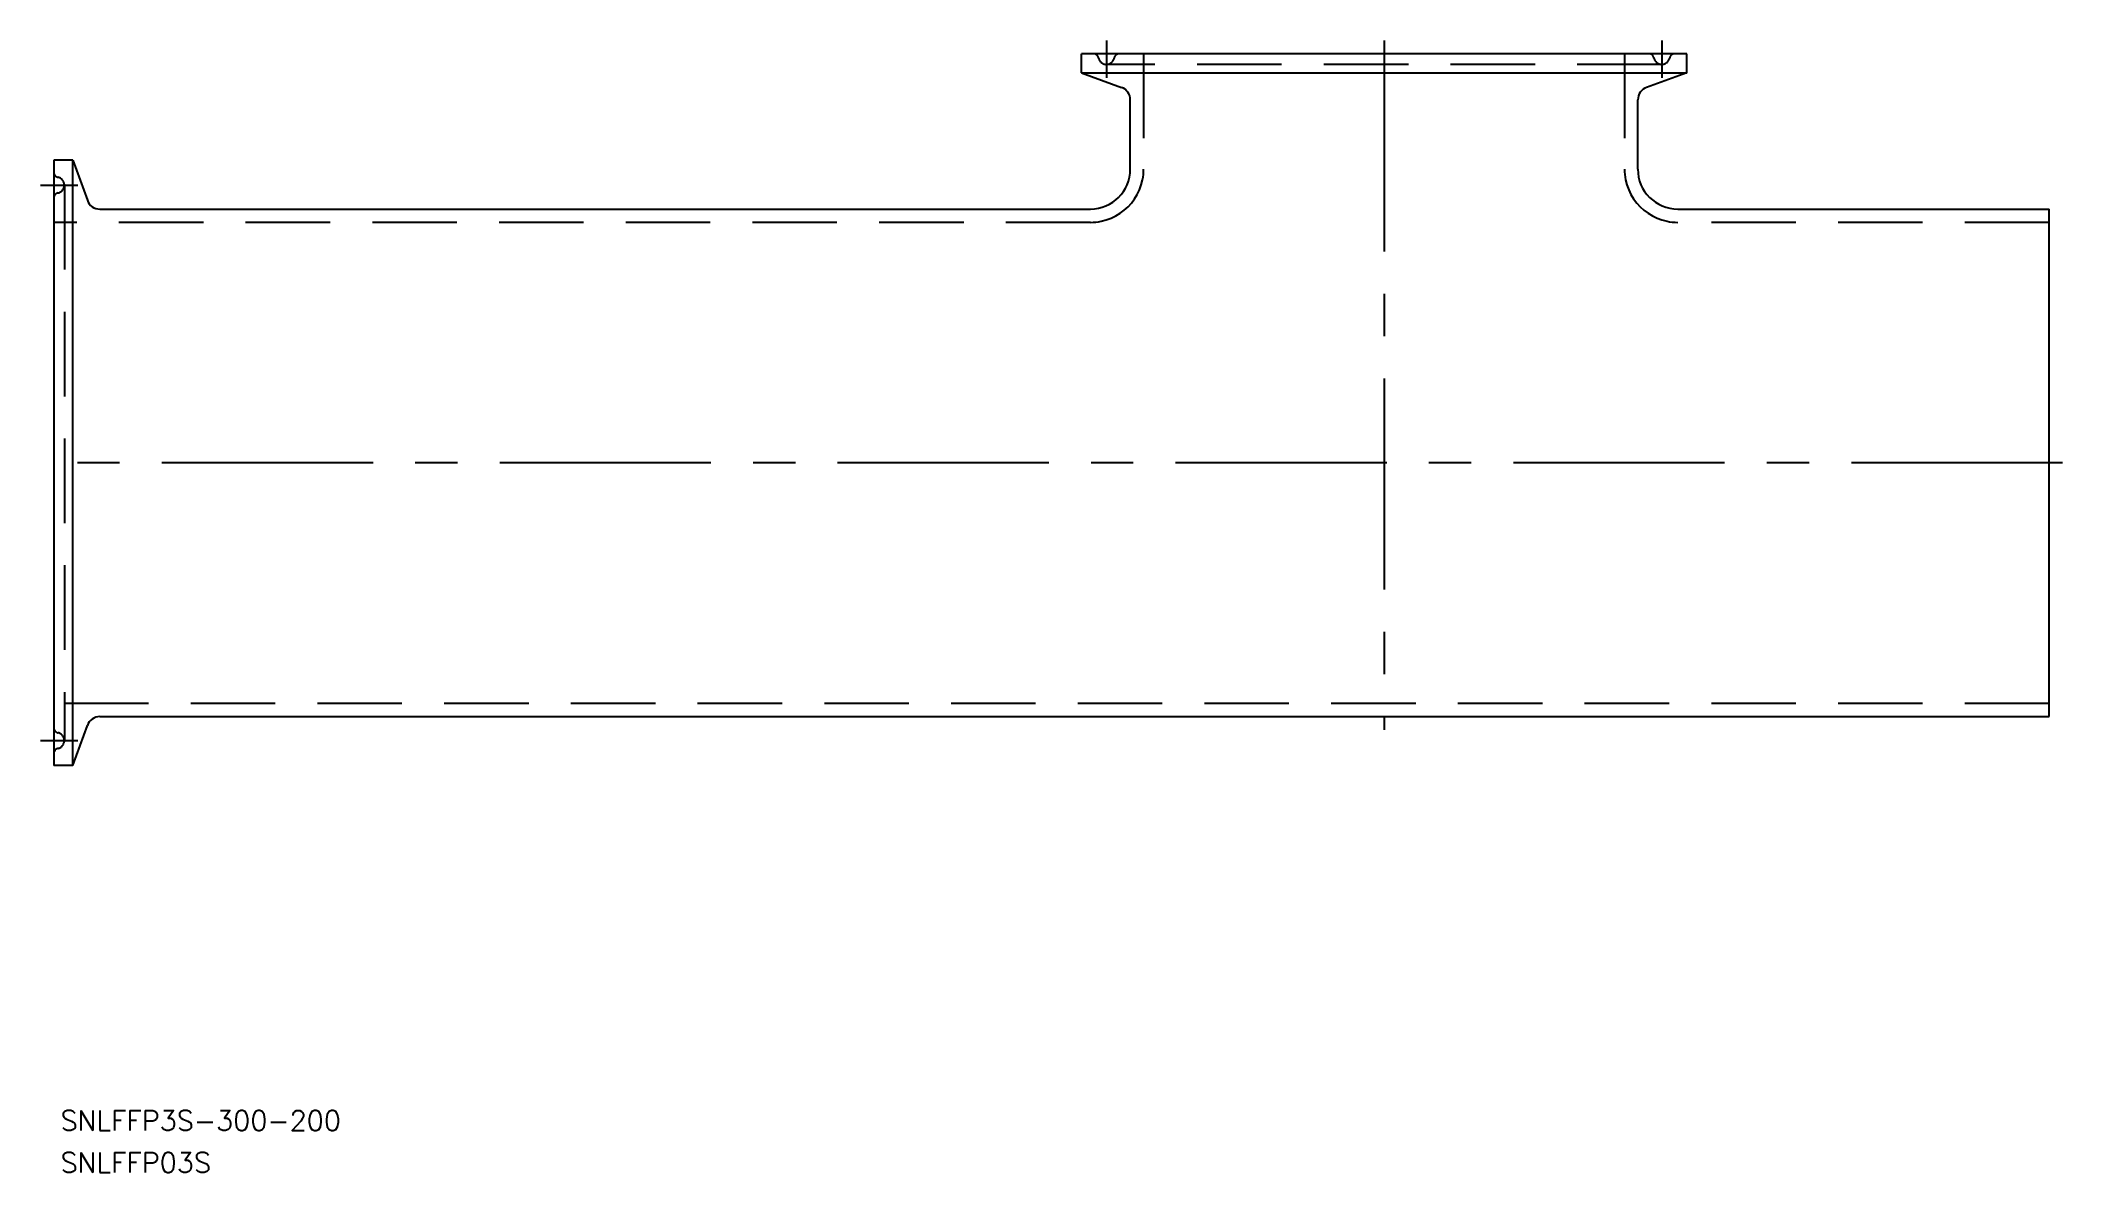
# Model space of a CAD drawing. Extents: x -302 to 2, y -107 to 63.
import ezdxf

# ---------------------------------------------------------------- set-up
doc = ezdxf.new("R2010")
doc.units = 0
doc.linetypes.add('CENTER', pattern=[50.8, 31.75, -6.35, 6.35, -6.35])
doc.linetypes.add('DASHED', pattern=[19.05, 12.7, -6.35])
doc.layers.get('0').update_dxf_attribs({"linetype": 'CONTINUOUS'})
doc.layers.add('CENTER', color=1, linetype='CENTER')
doc.styles.get("Standard").update_dxf_attribs({"font": 'txt.shx', "height": 3, "bigfont": 'bigfont.shx'})

msp = doc.modelspace()

# ---------------------------------------------------------------- linework, layer by layer
at = {"color": 7, "linetype": 'CONTINUOUS'}
for p, q in [((-54.5, 61.5), (-145.5, 61.5)), ((-145.5, 58.65), (-145.5, 61.5)), ((-54.5, 58.65), (-54.5, 61.5)), ((-145.5, 58.65), (-54.5, 58.65)), ((-145.5, 58.65), (-139.47, 56.45)), ((-54.5, 58.65), (-60.53, 56.45)), ((-138.15, 44.15), (-138.15, 54.57)), ((-61.85, 44.15), (-61.85, 54.57)), ((-300, 45.5), (-300, -45.5)), ((-297.15, 45.5), (-300, 45.5)), ((-297.15, -45.5), (-297.15, 45.5)), ((-297.15, 45.5), (-294.95, 39.47)), ((-293.07, 38.15), (-144.15, 38.15)), ((-55.85, 38.15), (0, 38.15)), ((0, -38.15), (0, 38.15)), ((-297.15, -45.5), (-294.95, -39.47)), ((-293.07, -38.15), (0, -38.15)), ((-297.15, -45.5), (-300, -45.5))]:
    msp.add_line(p, q, dxfattribs=at)
at = {"color": 3, "linetype": 'DASHED'}
for p, q in [((-136.15, 61.5), (-136.15, 44.15)), ((-63.85, 61.5), (-63.85, 44.15)), ((-58.25, 59.9), (-141.75, 59.9)), ((-298.4, 41.75), (-298.4, -41.75)), ((-144.15, 36.15), (-300, 36.15)), ((0, 36.15), (-55.85, 36.15)), ((0, -36.15), (-300, -36.15))]:
    msp.add_line(p, q, dxfattribs=at)
for centre, radius, start, end in [((-143.71, 60.7), 0.8, 11.537, 90), ((-141.75, 61.1), 1.2, 191.537, 348.463), ((-139.79, 60.7), 0.8, 90, 168.463), ((-60.21, 60.7), 0.8, 11.537, 90), ((-58.25, 61.1), 1.2, 191.537, 348.463), ((-56.29, 60.7), 0.8, 90, 168.463), ((-299.2, 43.71), 0.8, 180, 258.463), ((-299.6, 41.75), 1.2, 281.537, 78.463), ((-144.15, 44.15), 8, 270, 0), ((-55.85, 44.15), 8, 180, 270), ((-299.2, 39.79), 0.8, 101.537, 180), ((-299.2, -39.79), 0.8, 180, 258.463), ((-299.6, -41.75), 1.2, 281.537, 78.463), ((-299.2, -43.71), 0.8, 101.537, 180)]:
    msp.add_arc(centre, radius, start, end, dxfattribs=at)
at = {"color": 7, "linetype": 'CONTINUOUS'}
for centre, radius, start, end in [((-140.15, 54.57), 2, 0, 70), ((-59.85, 54.57), 2, 110, 180), ((-144.15, 44.15), 6, 270, 0), ((-55.85, 44.15), 6, 180, 270), ((-293.07, 40.15), 2, 200, 270), ((-293.07, -40.15), 2, 90, 160)]:
    msp.add_arc(centre, radius, start, end, dxfattribs=at)
at = {"layer": 'CENTER', "color": 1, "linetype": 'CENTER'}
for p, q in [((-141.75, 63.5), (-141.75, 57.9)), ((-100, 63.5), (-100, -40.15)), ((-58.25, 63.5), (-58.25, 57.9)), ((-302, 41.75), (-296.4, 41.75)), ((2, 0), (-302, 0)), ((-302, -41.75), (-296.4, -41.75))]:
    msp.add_line(p, q, dxfattribs=at)

# ---------------------------------------------------------------- texts
at = {"color": 7, "linetype": 'CONTINUOUS'}
for s, p in [('SNLFFP3S-300-200', (-298.99, -100.37)), ('SNLFFP03S', (-298.99, -106.68))]:
    msp.add_text(s, height=3, dxfattribs=at).set_placement(p)

doc.saveas('drawing.dxf')
